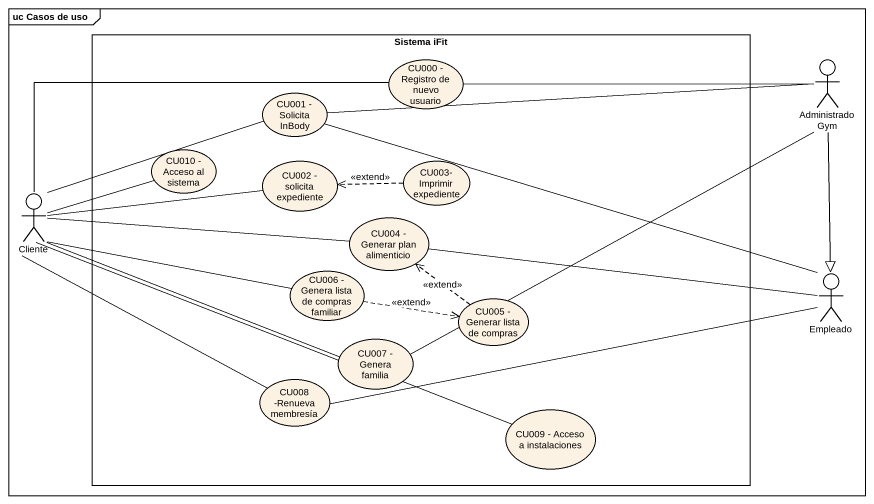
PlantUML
@startuml
mainframe uc Casos de uso
rectangle "Sistema iFit" as Sistema_iFit {
  usecase "CU000 - Registro de nuevo usuario" as CU000_Registro_de_nuevo
  usecase "CU001 - Solicita InBody" as CU001_Solicita_InBody
  usecase "CU010 - Acceso al sistema" as CU010_Acceso_al_sistema
  usecase "CU002 - solicita expediente" as CU002_solicita_expediente
  usecase "CU003- Imprimir expediente" as CU003_Imprimir_expediente
  usecase "CU004 - Generar plan alimenticio" as CU004_Generar_plan
  usecase "CU006 - Genera lista de compras familiar" as CU006_Genera_lista_de
  usecase "CU005 - Generar lista de compras" as CU005_Generar_lista_de
  usecase "CU007 - Genera familia" as CU007_Genera_familia
  usecase "CU008 -Renueva membresía" as CU008_Renueva_membresía
  usecase "CU009 - Acceso a instalaciones" as CU009_Acceso_a_instalaciones
}
actor "Administrado Gym" as Administrado_Gym
actor Cliente
actor Empleado
Administrado_Gym -left- CU000_Registro_de_nuevo
Administrado_Gym -left- CU001_Solicita_InBody
Administrado_Gym --|> Empleado
Administrado_Gym -left- CU007_Genera_familia
CU003_Imprimir_expediente .left.> CU002_solicita_expediente : <<extend>>
Cliente -right- CU000_Registro_de_nuevo
Cliente -right- CU001_Solicita_InBody
Cliente -right- CU010_Acceso_al_sistema
Cliente -right- CU002_solicita_expediente
Cliente -right- CU004_Generar_plan
Cliente -right- CU006_Genera_lista_de
Cliente -right- CU007_Genera_familia
Cliente -- CU008_Renueva_membresía
Cliente -right- CU009_Acceso_a_instalaciones
CU004_Generar_plan -right- Empleado
CU006_Genera_lista_de .right.> CU005_Generar_lista_de : <<extend>>
CU005_Generar_lista_de .up.> CU004_Generar_plan : <<extend>>
Empleado -left- CU001_Solicita_InBody
CU008_Renueva_membresía -right- Empleado
@enduml
